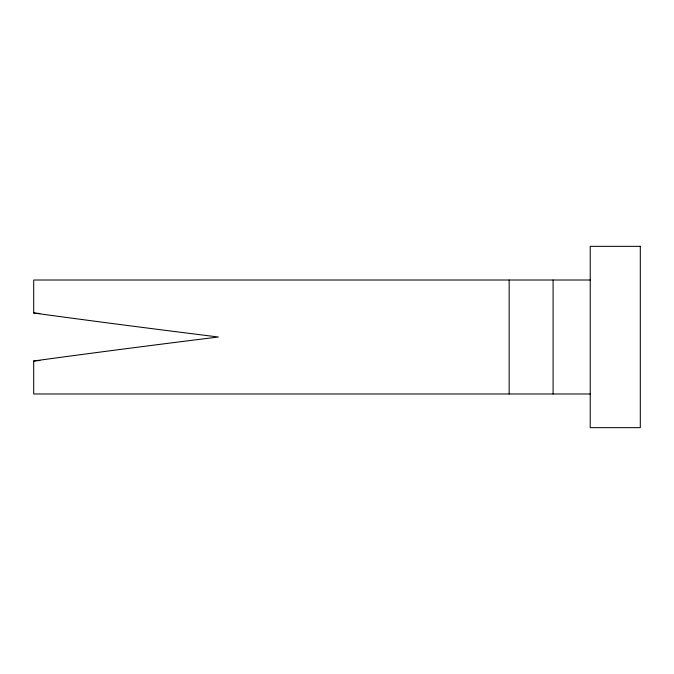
<?xml version="1.0" encoding="UTF-8"?>
<svg xmlns="http://www.w3.org/2000/svg" width="674" height="674" viewBox="0 0 674 674"><rect width="100%" height="100%" fill="white"/><g stroke="black" fill="none" stroke-linecap="round" stroke-linejoin="round"><path stroke-width="1.01" d="M590.222 393.987L33.7 393.987L33.7 360.986L39.892 360.497M590.222 280.013L33.7 280.013L33.7 313.014A659.543 19.9 6.5 0 0 203.54 335.155L218.376 337L203.54 338.845A659.543 19.9 -6.5 0 0 33.7 360.986M33.7 313.014L39.892 313.503M553.093 280.013L553.093 393.987M509.165 280.013L509.165 393.987M640.3 246.339L590.222 246.339L590.222 427.661L640.3 427.661L640.3 246.339"/></g></svg>
